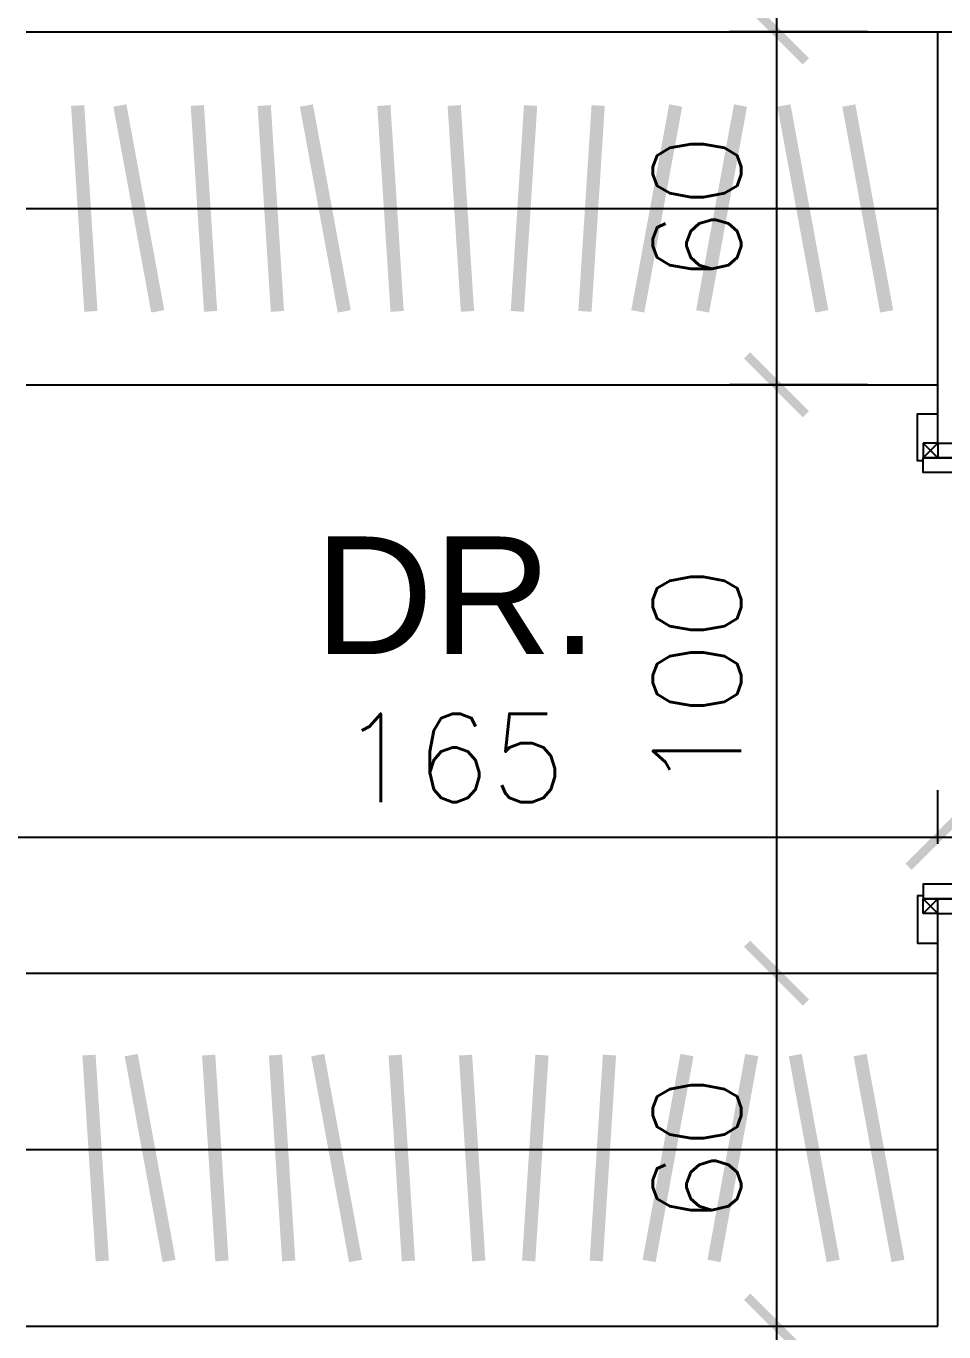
# Model space of a CAD drawing. Header units: centimetres. Extents: x -2093 to 2270, y -504 to 3084.
# Drawn here: x -830 to -674, y 1217 to 1439 of the extents above; entities that cross this region are included whole.
import ezdxf

# ---------------------------------------------------------------- set-up
doc = ezdxf.new("R2010")
doc.units = ezdxf.units.CM
doc.header["$LTSCALE"] = 100
doc.header["$MEASUREMENT"] = 0
doc.linetypes.add('GRID$0$GRID$0$XREF GRID$0$GRIDS$0$CENTER', pattern=[2, 1.25, -0.25, 0.25, -0.25])
for name, color, linetype in [('CAB', 1, 'Continuous'), ('CABINET', 4, 'Continuous'), ('DIM IN', 1, 'Continuous'), ('DOOR', 1, 'Continuous'), ('GRID$0$XREF GRID', 11, 'GRID$0$GRID$0$XREF GRID$0$GRIDS$0$CENTER'), ('TEXT', 3, 'Continuous'), ('WALL-01', 7, 'Continuous')]:
    doc.layers.add(name, color=color, linetype=linetype)
doc.styles.add('22', font='romans.shx')
doc.styles.add('ART-PS-1', font='arial.ttf', dxfattribs={"height": 20})
doc.dimstyles.new('100', dxfattribs={"dimtxt": 15, "dimasz": 10, "dimexe": 8, "dimexo": 12, "dimgap": 6, "dimtad": 1, "dimdec": 0, "dimzin": 0, "dimdsep": 46, "dimtxsty": '22', "dimblk": 'ARCHTICK', "dimcen": 30, "dimdle": 8, "dimclrd": 1, "dimclre": 1, "dimclrt": 2, "dimadec": 0, "dimazin": 0, "dimtfac": 1, "dimtdec": 0, "dimtmove": 2, "dimatfit": 3, "dimldrblk": 'OBLIQUE', "dimfxl": 100, "dimtolj": 1, "dimtzin": 0, "dimarcsym": 0})

# ---------------------------------------------------------------- blocks, each defined once
blk = doc.blocks.new('GRID')
at = {"layer": 'GRID$0$XREF GRID'}
blk.add_line((-1969.8, 1438), (-230.24, 1438), dxfattribs=at)
blk = doc.blocks.new('_ARCHTICK')
at = {"color": 0, "linetype": 'ByBlock', "const_width": 0.15}
blk.add_lwpolyline([(-0.5, -0.5), (0.5, 0.5)], dxfattribs=at)
blk = doc.blocks.new('*D192')
at = {"layer": 'Defpoints', "color": 0, "transparency": 16777216}
for p in [(-675, 1438), (-702.45, 1378), (-675, 1378)]:
    blk.add_point(p, dxfattribs=at)
at = {"layer": 'DIM IN', "color": 1, "lineweight": -2, "transparency": 16777216}
for p, q in [((-702.45, 1446), (-702.45, 1370)), ((-687, 1438), (-710.45, 1438)), ((-687, 1378), (-710.45, 1378))]:
    blk.add_line(p, q, dxfattribs=at)
at = {"layer": 'DIM IN', "color": 1, "lineweight": -2, "transparency": 16777216, "xscale": 10, "yscale": 10, "zscale": 10}
for p, rotation in [((-702.45, 1438), 90), ((-702.45, 1378), 270)]:
    blk.add_blockref('_ARCHTICK', p, dxfattribs=dict(at, rotation=rotation))
at = {"layer": 'DIM IN', "color": 2, "transparency": 16777216, "insert": (-715.95, 1408), "char_height": 15, "attachment_point": 5, "rotation": 90, "style": '22'}
blk.add_mtext('\\A1;60', dxfattribs=at)
blk = doc.blocks.new('_OBLIQUE')
at = {"color": 0, "linetype": 'ByBlock'}
blk.add_line((-0.5, -0.5), (0.5, 0.5), dxfattribs=at)
blk = doc.blocks.new('*D193')
at = {"layer": 'Defpoints', "color": 0, "transparency": 16777216}
for p in [(-675, 1378), (-702.45, 1278), (-702.45, 1278)]:
    blk.add_point(p, dxfattribs=at)
at = {"layer": 'DIM IN', "color": 1, "lineweight": -2, "transparency": 16777216}
for p, q in [((-702.45, 1386), (-702.45, 1270)), ((-687, 1378), (-710.45, 1378)), ((-714.45, 1278), (-710.45, 1278))]:
    blk.add_line(p, q, dxfattribs=at)
at = {"layer": 'DIM IN', "color": 1, "lineweight": -2, "transparency": 16777216, "xscale": 10, "yscale": 10, "zscale": 10}
for p, rotation in [((-702.45, 1378), 90), ((-702.45, 1278), 270)]:
    blk.add_blockref('_ARCHTICK', p, dxfattribs=dict(at, rotation=rotation))
at = {"layer": 'DIM IN', "color": 2, "transparency": 16777216, "insert": (-715.95, 1328), "char_height": 15, "attachment_point": 5, "rotation": 90, "style": '22'}
blk.add_mtext('\\A1;100', dxfattribs=at)
blk = doc.blocks.new('*D194')
at = {"layer": 'Defpoints', "color": 0, "transparency": 16777216}
for p in [(-702.45, 1278), (-702.45, 1218), (-702.45, 1218)]:
    blk.add_point(p, dxfattribs=at)
at = {"layer": 'DIM IN', "color": 1, "lineweight": -2, "transparency": 16777216}
for p, q in [((-702.45, 1286), (-702.45, 1210)), ((-714.45, 1278), (-710.45, 1278)), ((-714.45, 1218), (-710.45, 1218))]:
    blk.add_line(p, q, dxfattribs=at)
at = {"layer": 'DIM IN', "color": 1, "lineweight": -2, "transparency": 16777216, "xscale": 10, "yscale": 10, "zscale": 10}
for p, rotation in [((-702.45, 1278), 90), ((-702.45, 1218), 270)]:
    blk.add_blockref('_ARCHTICK', p, dxfattribs=dict(at, rotation=rotation))
at = {"layer": 'DIM IN', "color": 2, "transparency": 16777216, "insert": (-715.95, 1248), "char_height": 15, "attachment_point": 5, "rotation": 90, "style": '22'}
blk.add_mtext('\\A1;60', dxfattribs=at)
blk = doc.blocks.new('*D196')
at = {"layer": 'Defpoints', "color": 0, "transparency": 16777216}
for p in [(-840, 1301.08), (-675, 1288), (-840, 1278)]:
    blk.add_point(p, dxfattribs=at)
at = {"layer": 'DIM IN', "color": 1, "lineweight": -2, "transparency": 16777216}
for p, q in [((-840, 1290), (-840, 1309.08)), ((-675, 1300), (-675, 1309.08)), ((-667, 1301.08), (-848, 1301.08))]:
    blk.add_line(p, q, dxfattribs=at)
at = {"layer": 'DIM IN', "color": 1, "lineweight": -2, "transparency": 16777216, "xscale": 10, "yscale": 10, "zscale": 10, "rotation": 180}
blk.add_blockref('_ARCHTICK', (-840, 1301.08), dxfattribs=at)
at = {"layer": 'DIM IN', "color": 1, "lineweight": -2, "transparency": 16777216, "xscale": 10, "yscale": 10, "zscale": 10}
blk.add_blockref('_ARCHTICK', (-675, 1301.08), dxfattribs=at)
at = {"layer": 'DIM IN', "color": 2, "transparency": 16777216, "insert": (-757.5, 1314.58), "char_height": 15, "attachment_point": 5, "style": '22'}
blk.add_mtext('\\A1;165', dxfattribs=at)
blk = doc.blocks.new('DOOR 25CM')
at = {"layer": 'DOOR'}
blk.add_lwpolyline([(-4739.05, 1353.5), (-4735.05, 1353.5), (-4735.05, 1261.5), (-4739.05, 1261.5)], close=True, dxfattribs=at)
for points in [[(-4739.35, 1344.8), (-4743.85, 1344.8, 0.414214), (-4744.35, 1344.3), (-4744.35, 1332, 0.414214), (-4744.15, 1331.8), (-4742.95, 1331.8, 0.414214), (-4742.75, 1332), (-4742.75, 1343, -0.414214), (-4742.55, 1343.2), (-4739.35, 1343.2)], [(-4734.75, 1344.8), (-4730.26, 1344.8, -0.414214), (-4729.76, 1344.3), (-4729.76, 1332, -0.414214), (-4729.96, 1331.8), (-4731.16, 1331.8, -0.414214), (-4731.36, 1332), (-4731.36, 1343, 0.414214), (-4731.56, 1343.2), (-4734.75, 1343.2)]]:
    blk.add_lwpolyline(points, format="xyb", dxfattribs=at)
for points in [[(-4739.05, 1341.5), (-4739.35, 1341.5), (-4739.35, 1346.5), (-4739.05, 1346.5)], [(-4735.05, 1341.5), (-4734.75, 1341.5), (-4734.75, 1346.5), (-4735.05, 1346.5)]]:
    blk.add_lwpolyline(points, dxfattribs=at)
blk.add_arc((-4737.11, 1263.56), 89.94, 89.9604, 181.3128, dxfattribs=at)
blk = doc.blocks.new('70-100')
at = {"layer": 'DOOR', "linetype": 'Continuous'}
for p, q in [((-5, 12.5), (-5, 10)), ((84.98, 12.5), (84.98, 10)), ((-5, -2.5), (-5, 0)), ((84.98, -2.5), (84.98, 0)), ((2.5, -2.5), (2.5, 0)), ((77.48, -2.5), (77.48, 0))]:
    blk.add_line(p, q, dxfattribs=at)
at = {"layer": 'DOOR'}
for p, q in [((0, 12.5), (2.5, 12.5)), ((0, 10), (0, 12.5)), ((2.5, 12.5), (0, 10)), ((2.5, 10), (0, 12.5)), ((79.98, 12.5), (77.48, 12.5)), ((77.48, 12.5), (79.98, 10)), ((77.48, 10), (79.98, 12.5)), ((79.98, 10), (79.98, 12.5)), ((0, 10), (2.5, 10)), ((79.98, 10), (77.48, 10)), ((2.5, -2.5), (0, 0)), ((77.48, -2.5), (79.98, 0)), ((0, 0), (0, -2.5)), ((2.5, 0), (0, -2.5)), ((0, 0), (2.5, 0)), ((77.48, 0), (79.98, -2.5)), ((79.98, 0), (77.48, 0)), ((79.98, 0), (79.98, -2.5)), ((0, -2.5), (2.5, -2.5)), ((79.98, -2.5), (77.48, -2.5))]:
    blk.add_line(p, q, dxfattribs=at)
for points in [[(3, 12.5), (3, 13.5), (-5, 13.5), (-5, 12.5)], [(76.98, 12.5), (76.98, 13.5), (84.98, 13.5), (84.98, 12.5)], [(2.5, 12.5), (2.5, -2.5)], [(2.5, 12.5), (4, 12.5), (4, 8.5), (5, 8.5), (5, -2.5), (2.5, -2.5), (2.5, 12.5)], [(77.48, 12.5), (75.98, 12.5), (75.98, 8.5), (74.98, 8.5), (74.98, -2.5), (77.48, -2.5), (77.48, 12.5)], [(77.48, 12.5), (77.48, -2.5)], [(3, -2.5), (3, -3.5), (-5, -3.5), (-5, -2.5)], [(76.98, -2.5), (76.98, -3.5), (84.98, -3.5), (84.98, -2.5)]]:
    blk.add_lwpolyline(points, dxfattribs=at)
at = {"layer": 'DOOR', "linetype": 'Continuous', "xscale": -0.7825568214834222, "yscale": 0.7825568214834222, "zscale": 0.7825568214834222}
blk.add_blockref('DOOR 25CM', (-3701.45, -974.7), dxfattribs=at)

msp = doc.modelspace()

# ---------------------------------------------------------------- linework, layer by layer
at = {"layer": 'CAB', "const_width": 2.25}
for points in [[(-821.24, 1425.5), (-818.99, 1390.5)], [(-814.06, 1425.5), (-807.62, 1390.5)], [(-800.9, 1425.5), (-798.64, 1390.5)], [(-789.53, 1425.5), (-787.28, 1390.5)], [(-782.36, 1425.5), (-775.92, 1390.5)], [(-769.19, 1425.5), (-766.94, 1390.5)], [(-757.23, 1425.5), (-754.98, 1390.5)], [(-744.25, 1425.5), (-746.5, 1390.5)], [(-732.76, 1425.5), (-735.01, 1390.5)], [(-719.59, 1425.5), (-726.03, 1390.5)], [(-708.57, 1425.5), (-715.01, 1390.5)], [(-701.18, 1425.5), (-694.74, 1390.5)], [(-690.16, 1425.5), (-683.72, 1390.5)], [(-819.31, 1264.06), (-817.06, 1229.06)], [(-812.14, 1264.06), (-805.7, 1229.06)], [(-798.97, 1264.06), (-796.72, 1229.06)], [(-787.61, 1264.06), (-785.36, 1229.06)], [(-780.43, 1264.06), (-774, 1229.06)], [(-767.27, 1264.06), (-765.02, 1229.06)], [(-755.31, 1264.06), (-753.06, 1229.06)], [(-742.32, 1264.06), (-744.58, 1229.06)], [(-730.84, 1264.06), (-733.09, 1229.06)], [(-717.67, 1264.06), (-724.11, 1229.06)], [(-706.65, 1264.06), (-713.08, 1229.06)], [(-699.26, 1264.06), (-692.82, 1229.06)], [(-688.24, 1264.06), (-681.8, 1229.06)]]:
    msp.add_lwpolyline(points, dxfattribs=at)
at = {"layer": 'CABINET', "linetype": 'Continuous'}
for p, q in [((-830, 1408), (-675, 1408)), ((-830, 1378), (-675, 1378)), ((-830, 1278), (-675, 1278)), ((-830, 1248), (-675, 1248))]:
    msp.add_line(p, q, dxfattribs=at)
at = {"layer": 'WALL-01'}
for p, q in [((-830, 1438), (-675, 1438)), ((-675, 1368.09), (-675, 1438)), ((-675, 1368.09), (-665, 1368.09)), ((-675, 1218), (-675, 1288.11)), ((-675, 1288.11), (-665, 1288.11)), ((-830, 1218), (-675, 1218))]:
    msp.add_line(p, q, dxfattribs=at)

# ---------------------------------------------------------------- block references
at = {"layer": 'DOOR', "rotation": 270}
msp.add_blockref('70-100', (-675, 1368.09), dxfattribs=at)
at = {"layer": 'WALL-01'}
msp.add_blockref('GRID', (0, 0), dxfattribs=at)

# ---------------------------------------------------------------- texts
at = {"layer": 'TEXT', "style": 'ART-PS-1'}
msp.add_text('DR.', height=20, dxfattribs=at).set_placement((-780.98, 1332.23))

# ---------------------------------------------------------------- dimensions: what is measured, and where the dimension line sits
at = {"layer": 'DIM IN'}
for base, p1, p2, picture, middle in [((-702.45, 1378), (-675, 1438), (-675, 1378), '*D192', (-715.95, 1408)), ((-702.45, 1278), (-675, 1378), (-702.45, 1278), '*D193', (-715.95, 1328)), ((-702.45, 1218), (-702.45, 1278), (-702.45, 1218), '*D194', (-715.95, 1248))]:
    dim = msp.add_linear_dim(base=base, p1=p1, p2=p2, angle=90, dimstyle='100', override={"dimfxl": 0.075}, dxfattribs=at)
    dim.commit()
    dim.dimension.update_dxf_attribs({"geometry": picture, "text_midpoint": middle})
dim = msp.add_linear_dim(base=(-840, 1301.08), p1=(-675, 1288), p2=(-840, 1278), dimstyle='100', override={"dimfxl": 0.075}, dxfattribs=at)
dim.commit()
dim.dimension.update_dxf_attribs({"geometry": '*D196', "text_midpoint": (-757.5, 1314.58)})

doc.saveas('drawing.dxf')
